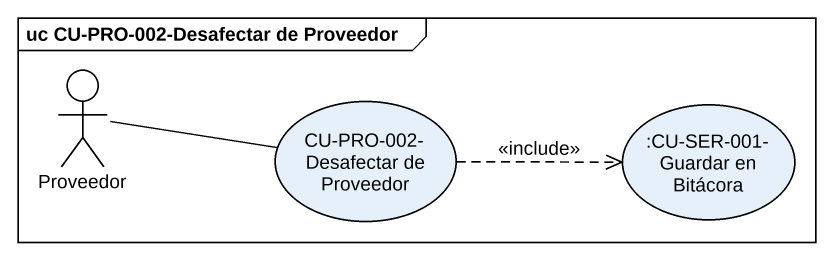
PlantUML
@startuml
mainframe uc CU-PRO-002-Desafectar de Proveedor
actor Proveedor
usecase "CU-PRO-002-Desafectar de Proveedor" as CU_PRO_002_Desafectar_de
usecase ":CU-SER-001-Guardar en Bitácora" as CU_SER_001_Guardar_en
Proveedor -right- CU_PRO_002_Desafectar_de
CU_PRO_002_Desafectar_de .right.> CU_SER_001_Guardar_en : <<include>>
@enduml
